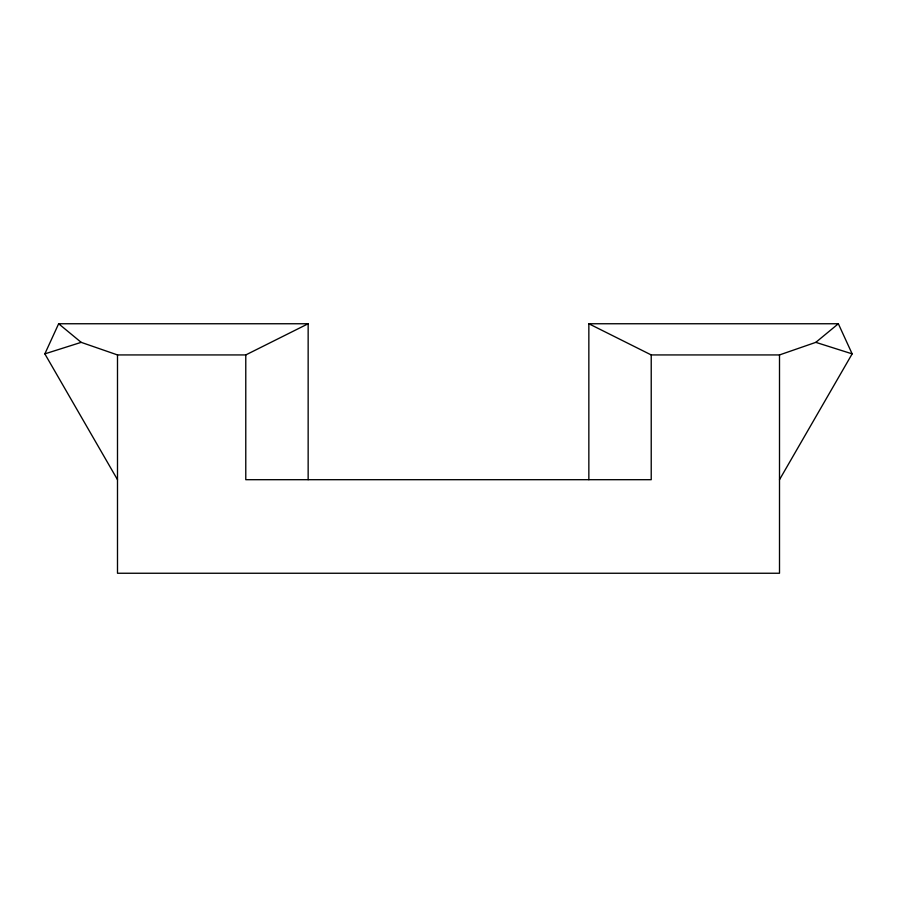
<?xml version="1.0" encoding="UTF-8"?>
<svg xmlns="http://www.w3.org/2000/svg" width="897" height="897" viewBox="0 0 897 897"><rect width="100%" height="100%" fill="white"/><g stroke="black" fill="none" stroke-linecap="round" stroke-linejoin="round"><path stroke-width="1.35" d="M117.496 479.693L44.85 353.867L58.653 323.75L308.153 323.75L308.153 479.693M779.504 479.693L852.15 353.867L838.347 323.75L588.847 323.75L588.847 479.693M588.847 323.75L651.222 354.932L779.504 354.932L815.822 342.351L838.347 323.75M58.653 323.75L81.179 342.351L117.496 354.932L245.778 354.932L308.153 323.75M44.85 353.867L81.179 342.351M815.822 342.351L852.15 353.867M779.504 354.932L779.504 573.25L117.496 573.25L117.496 354.932M651.222 354.932L651.222 479.693L245.778 479.693L245.778 354.932"/></g></svg>
